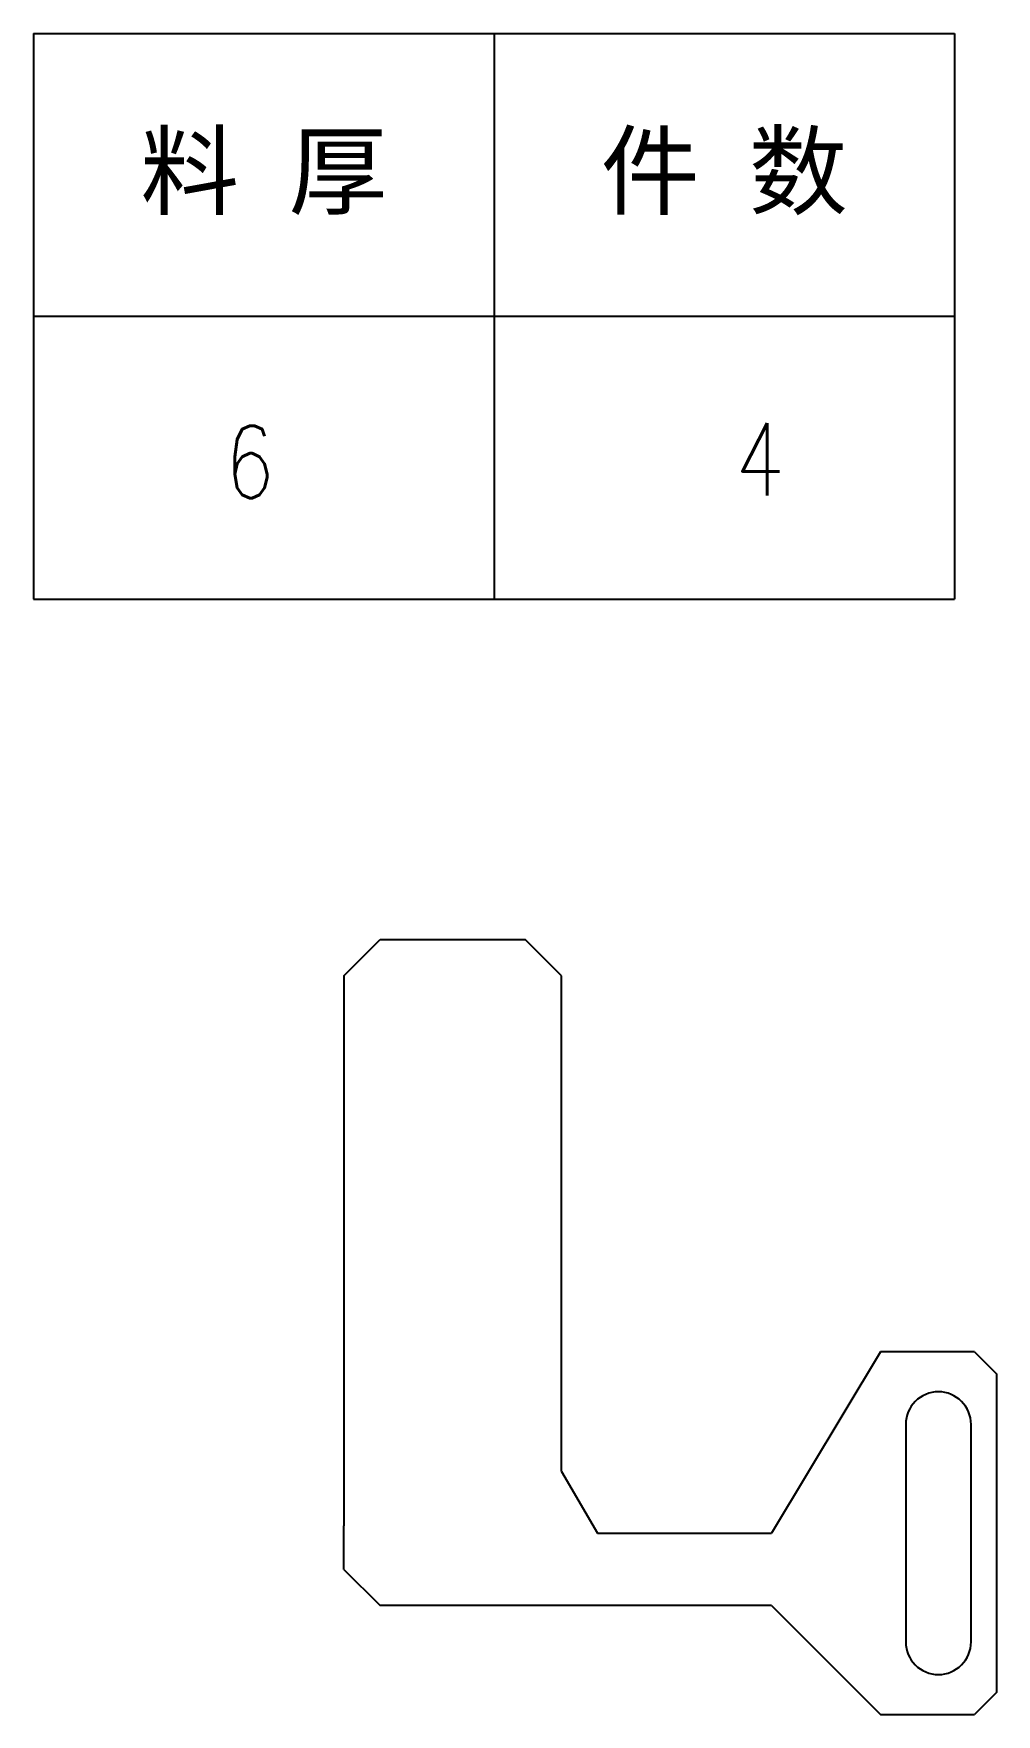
# Model space of a CAD drawing. Header units: millimetres. Extents: x -162325 to -83245, y 277409 to 326486.
# Drawn here: x -158497.7 to -158364.9, y 298670 to 298901.8 of the extents above; entities that cross this region are included whole.
import ezdxf
from ezdxf.enums import TextEntityAlignment as Align

# ---------------------------------------------------------------- set-up
doc = ezdxf.new("R2010")
doc.units = ezdxf.units.MM
doc.styles.add('DIM', font='romans.shx', dxfattribs={"width": 0.8, "bigfont": 'bigfont.shx'})
doc.styles.get("Standard").update_dxf_attribs({"font": 'txt', "bigfont": 'gbcbig.shx'})

# ---------------------------------------------------------------- blocks, each defined once
blk = doc.blocks.new('*T608')
at = {"color": 0, "linetype": 'ByBlock', "lineweight": -2, "transparency": 16777216}
for p, q in [((0, 0), (127, 0)), ((0, 0), (0, -78)), ((63.5, 0), (63.5, -78)), ((127, 0), (127, -78)), ((0, -39), (127, -39)), ((0, -78), (127, -78))]:
    blk.add_line(p, q, dxfattribs=at)
at = {"color": 0, "transparency": 16777216, "char_height": 10, "width": 60.5, "attachment_point": 5}
for s, insert in [('{\\fSimSun|b0|i0|c134|p2;料 厚}', (31.75, -19.5)), ('{\\fSimSun|b0|i0|c134|p2;件 数}', (95.25, -19.5))]:
    blk.add_mtext(s, dxfattribs=dict(at, insert=insert))
blk = doc.blocks.new('拆图参数')
blk.add_blockref('*T608', (-63.5, 78))
at = {"style": 'DIM', "width": 0.8}
blk.add_attdef('6', text='', height=10, dxfattribs=at).set_placement((-37.13, 18.91), align=Align.MIDDLE_LEFT)
blk.add_attdef('1', text='', height=10, dxfattribs=at).set_placement((36.65, 19.27), align=Align.MIDDLE_CENTER)

msp = doc.modelspace()

# ---------------------------------------------------------------- linework, layer by layer
at = {"color": 7}
for p, q in [((-158454.95, 298771.846), (-158449.95, 298776.846)), ((-158449.95, 298776.846), (-158429.95, 298776.846)), ((-158454.95, 298771.846), (-158454.95, 298695.966)), ((-158380.95, 298719.966), (-158395.95, 298694.966)), ((-158367.95, 298719.966), (-158380.95, 298719.966)), ((-158367.95, 298719.966), (-158364.95, 298716.966)), ((-158364.95, 298716.966), (-158364.95, 298672.966)), ((-158377.45, 298709.966), (-158377.45, 298679.966)), ((-158368.45, 298679.966), (-158368.45, 298709.966)), ((-158454.95, 298689.966), (-158454.95, 298695.966)), ((-158419.95, 298694.966), (-158395.95, 298694.966)), ((-158454.95, 298689.966), (-158449.95, 298684.966)), ((-158395.95, 298684.966), (-158449.95, 298684.966)), ((-158395.95, 298684.966), (-158380.95, 298669.966)), ((-158364.95, 298672.966), (-158367.95, 298669.966)), ((-158380.95, 298669.966), (-158367.95, 298669.966))]:
    msp.add_line(p, q, dxfattribs=at)
for p, q in [((-158424.95, 298771.846), (-158429.95, 298776.846)), ((-158424.95, 298703.466), (-158424.95, 298771.846)), ((-158424.95, 298703.466), (-158419.95, 298694.966))]:
    msp.add_line(p, q)
for centre, start, end in [((-158372.95, 298709.966), 0, 180), ((-158372.95, 298679.966), 180, 0)]:
    msp.add_arc(centre, 4.5, start, end, dxfattribs=at)

# ---------------------------------------------------------------- block references
msp.add_blockref('拆图参数', (-158434.239, 298823.831)).add_auto_attribs({'1': '4', '6': '6'})

doc.saveas('drawing.dxf')
